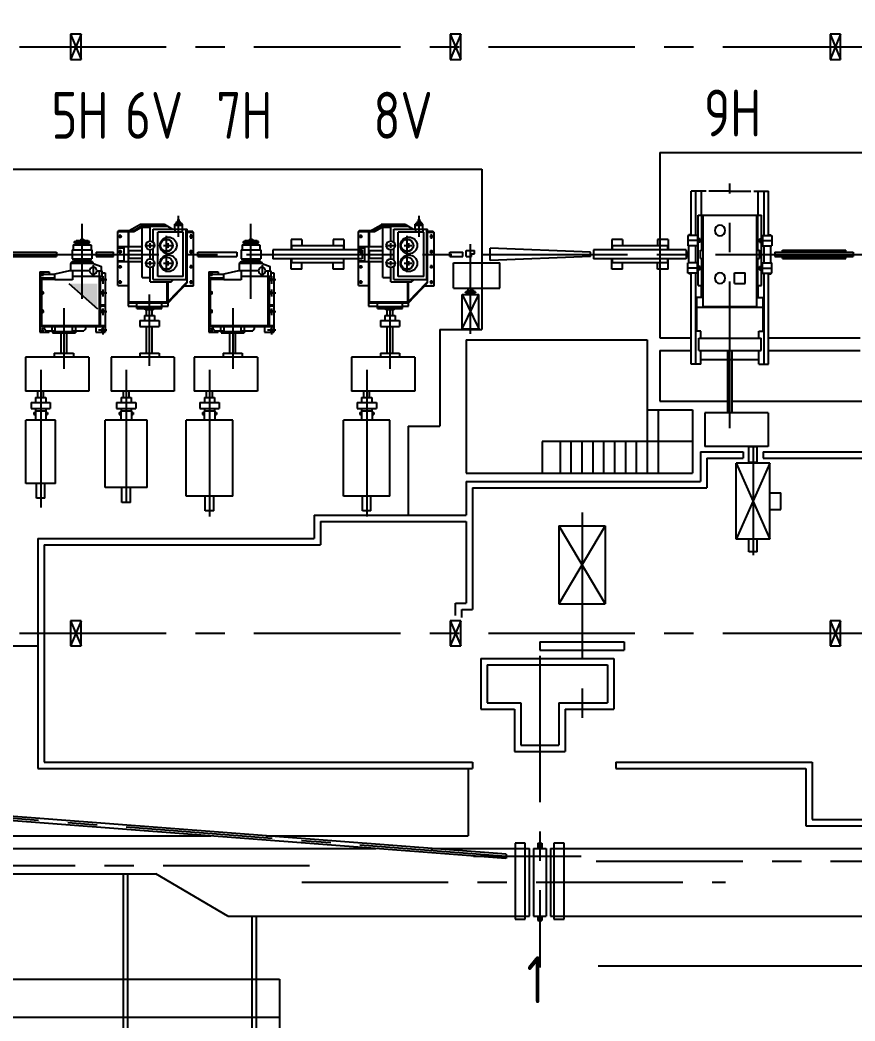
# Model space of a CAD drawing. Extents: x 10 to 414, y 6 to 241.
# Drawn here: x 63.34 to 98.95, y 189.51 to 232.21 of the extents above; entities that cross this region are included whole.
import ezdxf
from ezdxf.enums import TextEntityAlignment as Align

# ---------------------------------------------------------------- set-up
doc = ezdxf.new("R2010")
doc.units = 0
doc.header["$LTSCALE"] = 5
doc.header["$MEASUREMENT"] = 0
doc.header["$PDSIZE"] = -2
doc.linetypes.add('LINEA-LINEETTA', pattern=[2, 1.25, -0.25, 0.25, -0.25])
doc.layers.get('0').update_dxf_attribs({"linetype": 'CONTINUOUS'})
doc.layers.get('DEFPOINTS').update_dxf_attribs({"linetype": 'CONTINUOUS'})
for name, color, linetype in [('1', 7, 'LINEA-LINEETTA'), ('12', 3, 'CONTINUOUS'), ('32', 3, 'CONTINUOUS'), ('ASSI', 2, 'CONTINUOUS'), ('COLONNA', 20, 'CONTINUOUS'), ('ESISTENTE', 7, 'CONTINUOUS'), ('LOOPER', 7, 'CONTINUOUS'), ('MACHINE_NUOVE', 3, 'CONTINUOUS'), ('SCRITTE2', 7, 'CONTINUOUS')]:
    doc.layers.add(name, color=color, linetype=linetype)
doc.styles.add('DIN', font='DIN.shx', dxfattribs={"width": 0.85})

# ---------------------------------------------------------------- blocks, each defined once
blk = doc.blocks.new('COLONN1')
at = {"layer": 'COLONNA'}
for p, q in [((-125, 300), (125, -300)), ((125, 300), (-125, -300)), ((-125, 300), (-125, -300)), ((125, 300), (-125, 300)), ((125, -300), (125, 300)), ((-125, -300), (125, -300))]:
    blk.add_line(p, q, dxfattribs=at)

msp = doc.modelspace()

# ---------------------------------------------------------------- linework, layer by layer
at = {"color": 20}
for p, q in [((90.631, 226.569), (132.571, 226.569)), ((90.631, 226.569), (90.631, 218.649)), ((83.044, 225.849), (83.044, 219.009)), ((82.597, 222.128), (82.597, 222.242)), ((65.421, 220.968), (66.639, 219.889)), ((82.193, 220.505), (82.913, 219.043)), ((82.193, 219.043), (82.913, 220.505)), ((81.244, 219.009), (81.244, 214.883)), ((81.244, 219.009), (83.044, 219.009)), ((90.631, 218.649), (91.972, 218.649)), ((95.266, 218.649), (99.172, 218.649)), ((82.369, 218.573), (82.369, 212.889)), ((82.369, 218.573), (90.091, 218.573)), ((90.091, 218.573), (90.091, 212.889)), ((90.631, 218.109), (91.972, 218.109)), ((90.631, 218.109), (90.631, 215.949)), ((95.266, 218.109), (99.172, 218.109)), ((90.631, 215.949), (93.529, 215.949)), ((93.709, 215.949), (100.729, 215.949)), ((90.091, 215.589), (92.017, 215.589)), ((90.555, 215.589), (90.555, 212.889)), ((92.017, 215.589), (92.017, 212.889)), ((79.894, 214.883), (79.894, 211.089)), ((79.894, 214.883), (81.244, 214.883)), ((92.017, 214.239), (85.618, 214.239)), ((85.618, 214.239), (85.618, 212.889)), ((86.376, 214.239), (86.376, 212.889)), ((86.84, 214.239), (86.84, 212.889)), ((87.305, 214.239), (87.305, 212.889)), ((87.769, 214.239), (87.769, 212.889)), ((88.234, 214.239), (88.234, 212.889)), ((88.698, 214.239), (88.698, 212.889)), ((89.162, 214.239), (89.162, 212.889)), ((89.627, 214.239), (89.627, 212.889)), ((92.369, 213.789), (94.184, 213.789)), ((92.369, 213.789), (92.369, 212.529)), ((92.639, 213.519), (92.639, 212.259)), ((92.639, 213.519), (94.184, 213.519)), ((94.184, 213.789), (94.184, 213.519)), ((95.034, 213.789), (101.426, 213.789)), ((95.034, 213.789), (95.034, 213.519)), ((95.034, 213.519), (101.426, 213.519)), ((93.889, 213.306), (95.329, 210.066)), ((95.329, 213.306), (93.889, 210.066)), ((82.369, 212.889), (92.017, 212.889)), ((82.369, 212.529), (92.369, 212.529)), ((82.369, 212.529), (82.369, 211.089)), ((82.639, 212.259), (92.639, 212.259)), ((82.639, 212.259), (82.639, 207.071)), ((75.889, 211.089), (82.369, 211.089)), ((75.889, 211.089), (75.889, 210.099)), ((76.159, 210.819), (82.369, 210.819)), ((76.159, 210.819), (76.159, 209.829)), ((82.369, 210.819), (82.369, 207.341)), ((64.099, 210.099), (64.099, 200.289)), ((64.099, 210.099), (75.889, 210.099)), ((64.369, 209.829), (64.369, 200.559)), ((64.369, 209.829), (76.159, 209.829)), ((81.919, 207.341), (82.369, 207.341)), ((81.919, 206.814), (81.919, 207.341)), ((82.189, 206.724), (82.189, 207.071)), ((82.189, 207.071), (82.639, 207.071)), ((55.909, 205.509), (64.099, 205.509)), ((64.099, 200.289), (82.639, 200.289)), ((64.369, 200.559), (82.639, 200.559)), ((82.459, 200.289), (82.459, 197.409)), ((82.639, 200.559), (82.639, 200.289)), ((88.759, 200.559), (97.129, 200.559)), ((88.759, 200.559), (88.759, 200.289)), ((88.759, 200.289), (96.859, 200.289)), ((96.859, 200.289), (96.859, 197.841)), ((97.129, 200.559), (97.129, 198.111)), ((96.859, 197.841), (151.219, 197.841)), ((97.129, 198.111), (137.899, 198.111)), ((61.452, 197.409), (71.478, 197.409)), ((73.829, 197.409), (82.459, 197.409)), ((84.459, 197.101), (84.459, 193.859)), ((84.892, 197.101), (84.459, 197.101)), ((84.892, 193.859), (84.892, 197.101)), ((86.11, 197.101), (86.11, 193.859)), ((86.543, 197.101), (86.11, 197.101)), ((86.543, 193.859), (86.543, 197.101)), ((84.459, 193.859), (84.892, 193.859)), ((86.11, 193.859), (86.543, 193.859)), ((107.074, 191.847), (87.994, 191.847)), ((62.704, 191.289), (74.404, 191.289)), ((74.404, 191.289), (74.404, 188.319)), ((53.524, 189.669), (74.404, 189.669))]:
    msp.add_line(p, q, dxfattribs=at)
for points in [[(66.639, 219.889), (66.639, 220.968), (65.421, 220.968), (66.639, 219.889)], [(65.421, 220.968), (66.639, 219.889), (65.421, 220.968), (66.639, 220.968)]]:
    msp.add_solid(points, dxfattribs=at)
at = {"layer": '1', "color": 20}
for p, q in [((33.319, 231.069), (273.295, 231.069)), ((93.619, 214.808), (93.619, 225.237)), ((70.103, 222.966), (70.103, 223.864)), ((80.363, 222.966), (80.363, 223.864)), ((65.989, 220.317), (65.989, 223.526)), ((73.189, 220.317), (73.189, 223.526)), ((69.589, 221.452), (69.589, 223.002)), ((79.849, 221.452), (79.849, 223.002)), ((68.75, 222.6), (69.033, 222.6)), ((68.891, 222.501), (68.891, 222.698)), ((69.46, 222.6), (69.795, 222.6)), ((69.665, 222.498), (69.665, 222.696)), ((79.01, 222.6), (79.293, 222.6)), ((79.151, 222.501), (79.151, 222.698)), ((79.72, 222.6), (80.055, 222.6)), ((79.925, 222.498), (79.925, 222.696)), ((83.392, 221.96), (83.392, 222.477)), ((66.462, 221.755), (66.462, 221.29)), ((68.75, 221.837), (69.033, 221.837)), ((68.891, 221.748), (68.891, 221.931)), ((69.46, 221.837), (69.795, 221.837)), ((69.665, 221.745), (69.665, 221.928)), ((73.662, 221.755), (73.662, 221.29)), ((79.01, 221.837), (79.293, 221.837)), ((79.151, 221.748), (79.151, 221.931)), ((79.72, 221.837), (80.055, 221.837)), ((79.925, 221.745), (79.925, 221.928)), ((74.066, 221.281), (74.066, 220.966)), ((73.89, 221.143), (74.247, 221.143)), ((68.858, 217.465), (68.858, 220.511)), ((73.89, 220.578), (74.247, 220.578)), ((74.066, 220.724), (74.066, 220.419)), ((65.211, 219.92), (65.211, 217.332)), ((72.411, 219.92), (72.411, 217.332)), ((73.89, 219.785), (74.247, 219.785)), ((74.066, 219.902), (74.066, 219.618)), ((79.118, 219.92), (79.118, 217.332)), ((74.066, 219.184), (74.066, 218.796)), ((73.89, 218.991), (74.247, 218.991)), ((64.221, 217.288), (64.221, 211.422)), ((67.868, 217.288), (67.868, 211.602)), ((71.421, 217.288), (71.421, 210.963)), ((78.128, 217.288), (78.128, 210.981)), ((94.609, 214.023), (94.609, 209.381)), ((87.312, 211.197), (87.312, 201.962)), ((33.319, 206.049), (357.182, 206.049)), ((85.512, 205.096), (85.512, 191.788)), ((84.072, 196.532), (48.131, 199.291)), ((82.689, 196.536), (87.277, 196.536)), ((39.44, 196.149), (75.829, 196.149)), ((87.917, 196.329), (140.091, 196.329)), ((75.356, 195.429), (93.427, 195.429))]:
    msp.add_line(p, q, dxfattribs=at)
at = {"layer": '1', "color": 20, "linetype": 'Continuous'}
for p, q in [((84.065, 196.442), (61.805, 198.151)), ((84.079, 196.622), (61.815, 198.331))]:
    msp.add_line(p, q, dxfattribs=at)
at = {"layer": '12', "color": 20, "linetype": 'Continuous'}
for p, q in [((67.998, 223.241), (68.485, 223.509)), ((68.183, 223.241), (68.508, 223.42)), ((68.196, 223.192), (68.52, 223.371)), ((68.485, 223.509), (69.492, 223.509)), ((68.508, 223.42), (69.637, 223.42)), ((68.52, 223.371), (68.891, 223.371)), ((68.55, 221.228), (68.55, 223.371)), ((68.891, 222.786), (68.891, 223.42)), ((69.492, 223.509), (69.849, 223.29)), ((70.03, 223.586), (69.941, 223.501)), ((69.941, 223.468), (69.941, 223.501)), ((69.941, 223.501), (70.265, 223.501)), ((69.941, 223.443), (69.968, 223.468)), ((69.941, 223.468), (70.265, 223.468)), ((69.941, 223.29), (69.941, 223.443)), ((70.03, 223.55), (70.03, 223.623)), ((70.03, 223.623), (70.176, 223.623)), ((70.03, 223.55), (70.176, 223.55)), ((70.079, 223.623), (70.079, 223.704)), ((70.127, 223.704), (70.079, 223.704)), ((70.127, 223.623), (70.127, 223.704)), ((70.176, 223.55), (70.176, 223.623)), ((70.265, 223.501), (70.176, 223.586)), ((70.238, 223.468), (70.265, 223.443)), ((70.265, 223.468), (70.265, 223.501)), ((70.265, 223.29), (70.265, 223.443)), ((78.258, 223.209), (78.745, 223.477)), ((78.443, 223.241), (78.768, 223.42)), ((78.456, 223.192), (78.78, 223.371)), ((78.745, 223.509), (79.752, 223.509)), ((78.768, 223.42), (79.897, 223.42)), ((78.78, 223.371), (79.151, 223.371)), ((78.81, 221.228), (78.81, 223.371)), ((79.151, 222.786), (79.151, 223.42)), ((79.752, 223.509), (80.109, 223.29)), ((80.29, 223.586), (80.201, 223.501)), ((80.201, 223.501), (80.525, 223.501)), ((80.201, 223.468), (80.201, 223.501)), ((80.201, 223.468), (80.525, 223.468)), ((80.201, 223.443), (80.228, 223.468)), ((80.201, 223.29), (80.201, 223.443)), ((80.29, 223.623), (80.436, 223.623)), ((80.29, 223.55), (80.29, 223.623)), ((80.29, 223.55), (80.436, 223.55)), ((80.387, 223.704), (80.339, 223.704)), ((80.339, 223.623), (80.339, 223.704)), ((80.387, 223.623), (80.387, 223.704)), ((80.436, 223.55), (80.436, 223.623)), ((80.525, 223.501), (80.436, 223.586)), ((80.498, 223.468), (80.525, 223.443)), ((80.525, 223.468), (80.525, 223.501)), ((80.525, 223.29), (80.525, 223.443)), ((67.511, 223.192), (68.196, 223.192)), ((67.511, 220.887), (67.511, 223.192)), ((67.543, 223.192), (67.543, 223.241)), ((67.543, 223.241), (68.183, 223.241)), ((67.561, 222.981), (67.679, 222.981)), ((67.616, 222.904), (67.616, 223.058)), ((67.949, 223.192), (67.949, 220.156)), ((67.982, 222.543), (67.982, 223.192)), ((69.021, 223.29), (70.466, 223.29)), ((69.021, 222.734), (69.021, 223.29)), ((70.303, 223.16), (69.216, 223.16)), ((69.216, 221.276), (69.216, 223.16)), ((69.949, 223.29), (69.949, 223.16)), ((70.257, 223.29), (70.257, 223.16)), ((70.303, 221.276), (70.303, 223.16)), ((70.433, 221.147), (70.433, 223.29)), ((70.466, 221), (70.466, 223.29)), ((70.466, 223.209), (70.709, 223.209)), ((70.466, 223.168), (70.742, 223.168)), ((70.577, 222.981), (70.69, 222.981)), ((70.636, 222.886), (70.636, 223.073)), ((70.709, 223.168), (70.709, 223.209)), ((70.742, 220.871), (70.742, 223.168)), ((77.771, 223.192), (78.456, 223.192)), ((77.771, 220.887), (77.771, 223.192)), ((77.803, 223.192), (77.803, 223.241)), ((77.803, 223.241), (78.443, 223.241)), ((77.821, 222.981), (77.939, 222.981)), ((77.876, 222.904), (77.876, 223.058)), ((78.209, 223.192), (78.209, 220.156)), ((78.242, 222.543), (78.242, 223.192)), ((79.281, 223.29), (80.726, 223.29)), ((79.281, 222.734), (79.281, 223.29)), ((80.563, 223.16), (79.476, 223.16)), ((79.476, 221.276), (79.476, 223.16)), ((80.209, 223.29), (80.209, 223.16)), ((80.517, 223.29), (80.517, 223.16)), ((80.563, 221.276), (80.563, 223.16)), ((80.693, 221.147), (80.693, 223.29)), ((80.726, 221), (80.726, 223.29)), ((80.726, 223.209), (80.969, 223.209)), ((80.726, 223.168), (81.002, 223.168)), ((80.837, 222.981), (80.95, 222.981)), ((80.896, 222.886), (80.896, 223.073)), ((80.969, 223.168), (80.969, 223.209)), ((81.002, 220.871), (81.002, 223.168)), ((65.73, 222.661), (65.608, 222.607)), ((65.608, 222.607), (65.608, 222.416)), ((66.37, 222.607), (65.608, 222.607)), ((65.669, 222.76), (65.73, 222.783)), ((65.669, 222.714), (65.669, 222.76)), ((65.669, 222.714), (65.73, 222.691)), ((65.73, 222.813), (66.248, 222.813)), ((65.73, 222.813), (65.73, 222.783)), ((65.73, 222.783), (66.248, 222.783)), ((65.73, 222.691), (66.248, 222.691)), ((65.73, 222.691), (65.73, 222.661)), ((65.73, 222.661), (66.248, 222.661)), ((65.928, 222.859), (66.05, 222.859)), ((65.928, 222.859), (65.928, 222.813)), ((66.05, 222.859), (66.05, 222.813)), ((66.248, 222.813), (66.248, 222.783)), ((66.309, 222.76), (66.248, 222.783)), ((66.248, 222.691), (66.309, 222.714)), ((66.248, 222.691), (66.248, 222.661)), ((66.248, 222.661), (66.37, 222.607)), ((66.309, 222.714), (66.309, 222.76)), ((66.37, 222.607), (66.37, 222.416)), ((68.55, 222.543), (67.543, 222.543)), ((67.543, 222.494), (67.543, 222.543)), ((67.543, 222.494), (67.787, 222.494)), ((67.787, 221.893), (67.787, 222.543)), ((72.93, 222.661), (72.808, 222.607)), ((72.808, 222.607), (72.808, 222.416)), ((73.57, 222.607), (72.808, 222.607)), ((72.869, 222.76), (72.93, 222.783)), ((72.869, 222.714), (72.869, 222.76)), ((72.869, 222.714), (72.93, 222.691)), ((72.93, 222.813), (73.448, 222.813)), ((72.93, 222.813), (72.93, 222.783)), ((72.93, 222.783), (73.448, 222.783)), ((72.93, 222.691), (73.448, 222.691)), ((72.93, 222.691), (72.93, 222.661)), ((72.93, 222.661), (73.448, 222.661)), ((73.128, 222.859), (73.25, 222.859)), ((73.128, 222.859), (73.128, 222.813)), ((73.25, 222.859), (73.25, 222.813)), ((73.448, 222.813), (73.448, 222.783)), ((73.509, 222.76), (73.448, 222.783)), ((73.448, 222.691), (73.509, 222.714)), ((73.448, 222.691), (73.448, 222.661)), ((73.448, 222.661), (73.57, 222.607)), ((73.509, 222.714), (73.509, 222.76)), ((73.57, 222.607), (73.57, 222.416)), ((78.81, 222.543), (77.803, 222.543)), ((77.803, 222.494), (77.803, 222.543)), ((77.803, 222.494), (78.047, 222.494)), ((78.047, 221.893), (78.047, 222.543)), ((64.895, 222.308), (64.895, 222.128)), ((65.57, 222.416), (66.409, 222.416)), ((65.57, 222.416), (65.57, 222.02)), ((66.409, 222.416), (66.409, 222.02)), ((66.589, 222.308), (66.589, 222.128)), ((67.331, 222.128), (67.331, 222.308)), ((67.561, 222.332), (67.679, 222.332)), ((67.616, 222.251), (67.616, 222.409)), ((67.949, 222.381), (68.55, 222.381)), ((67.982, 222.056), (67.982, 222.381)), ((68.891, 222.023), (68.891, 222.413)), ((69.021, 221.971), (69.021, 222.466)), ((70.577, 222.332), (70.69, 222.332)), ((70.636, 222.254), (70.636, 222.409)), ((70.922, 222.128), (70.922, 222.308)), ((72.59, 222.308), (72.59, 222.128)), ((72.77, 222.416), (73.609, 222.416)), ((72.77, 222.416), (72.77, 222.02)), ((73.609, 222.416), (73.609, 222.02)), ((77.821, 222.332), (77.939, 222.332)), ((77.876, 222.251), (77.876, 222.409)), ((78.209, 222.381), (78.81, 222.381)), ((78.242, 222.056), (78.242, 222.381)), ((79.151, 222.023), (79.151, 222.413)), ((79.281, 221.971), (79.281, 222.466)), ((80.837, 222.332), (80.95, 222.332)), ((80.896, 222.254), (80.896, 222.409)), ((66.462, 221.829), (65.486, 221.829)), ((65.486, 221.829), (65.486, 221.516)), ((65.516, 221.875), (65.577, 221.898)), ((65.516, 221.829), (65.516, 221.875)), ((65.57, 222.02), (66.409, 222.02)), ((65.577, 221.928), (65.653, 221.944)), ((65.577, 221.898), (65.577, 221.928)), ((66.401, 221.898), (65.577, 221.898)), ((65.653, 221.966), (65.653, 221.944)), ((65.653, 221.966), (66.325, 221.966)), ((65.653, 221.944), (66.325, 221.944)), ((65.661, 222.02), (65.661, 221.966)), ((66.317, 222.02), (66.317, 221.966)), ((66.325, 221.966), (66.325, 221.944)), ((66.325, 221.944), (66.401, 221.928)), ((66.401, 221.898), (66.401, 221.928)), ((66.401, 221.898), (66.462, 221.875)), ((66.462, 221.829), (66.462, 221.875)), ((66.462, 221.829), (66.813, 221.699)), ((66.813, 221.516), (66.813, 221.699)), ((67.543, 221.893), (67.543, 221.942)), ((67.543, 221.942), (67.787, 221.942)), ((68.55, 221.893), (67.543, 221.893)), ((67.561, 221.682), (67.679, 221.682)), ((67.616, 221.616), (67.616, 221.752)), ((67.949, 222.056), (68.55, 222.056)), ((67.982, 220.189), (67.982, 221.893)), ((68.891, 221.041), (68.891, 221.65)), ((69.021, 221.147), (69.021, 221.702)), ((70.577, 221.682), (70.69, 221.682)), ((70.636, 221.612), (70.636, 221.763)), ((73.662, 221.829), (72.686, 221.829)), ((72.686, 221.829), (72.686, 221.516)), ((72.716, 221.875), (72.777, 221.898)), ((72.716, 221.829), (72.716, 221.875)), ((72.77, 222.02), (73.609, 222.02)), ((72.777, 221.928), (72.853, 221.944)), ((72.777, 221.898), (72.777, 221.928)), ((73.601, 221.898), (72.777, 221.898)), ((72.853, 221.966), (72.853, 221.944)), ((72.853, 221.966), (73.525, 221.966)), ((72.853, 221.944), (73.525, 221.944)), ((72.861, 222.02), (72.861, 221.966)), ((73.517, 222.02), (73.517, 221.966)), ((73.525, 221.966), (73.525, 221.944)), ((73.525, 221.944), (73.601, 221.928)), ((73.601, 221.898), (73.601, 221.928)), ((73.601, 221.898), (73.662, 221.875)), ((73.662, 221.829), (73.662, 221.875)), ((73.662, 221.829), (74.013, 221.699)), ((74.013, 221.516), (74.013, 221.699)), ((77.803, 221.893), (77.803, 221.942)), ((77.803, 221.942), (78.047, 221.942)), ((78.81, 221.893), (77.803, 221.893)), ((77.821, 221.682), (77.939, 221.682)), ((77.876, 221.616), (77.876, 221.752)), ((78.209, 222.056), (78.81, 222.056)), ((78.242, 220.189), (78.242, 221.893)), ((79.151, 221.041), (79.151, 221.65)), ((79.281, 221.147), (79.281, 221.702)), ((80.837, 221.682), (80.95, 221.682)), ((80.896, 221.612), (80.896, 221.763)), ((64.189, 221.471), (64.586, 221.471)), ((64.189, 221.471), (64.189, 218.892)), ((64.189, 221.211), (64.83, 221.211)), ((64.215, 221.371), (64.37, 221.371)), ((64.219, 221.288), (64.296, 221.364)), ((64.219, 221.211), (64.219, 221.288)), ((64.296, 221.453), (64.296, 221.288)), ((64.83, 221.364), (64.296, 221.364)), ((64.586, 221.471), (64.586, 221.364)), ((65.455, 221.516), (64.83, 221.379)), ((64.83, 221.135), (64.83, 221.379)), ((66.309, 221.516), (65.455, 221.516)), ((65.577, 221.516), (65.577, 221.135)), ((65.577, 221.288), (66.836, 221.288)), ((66.615, 221.516), (66.836, 221.516)), ((66.714, 221.516), (66.714, 219.182)), ((66.76, 221.288), (66.76, 219.182)), ((66.836, 221.516), (66.836, 221.288)), ((66.836, 221.425), (66.965, 221.425)), ((66.866, 221.281), (66.866, 220.966)), ((66.965, 221.425), (66.965, 218.892)), ((68.55, 221.228), (68.891, 221.228)), ((70.303, 221.276), (69.216, 221.276)), ((71.389, 221.471), (71.786, 221.471)), ((71.389, 221.471), (71.389, 218.892)), ((71.389, 221.211), (72.03, 221.211)), ((71.415, 221.371), (71.57, 221.371)), ((71.419, 221.288), (71.496, 221.364)), ((71.419, 221.211), (71.419, 221.288)), ((71.496, 221.453), (71.496, 221.288)), ((72.03, 221.364), (71.496, 221.364)), ((71.786, 221.471), (71.786, 221.364)), ((72.655, 221.516), (72.03, 221.379)), ((72.03, 221.135), (72.03, 221.379)), ((73.509, 221.516), (72.655, 221.516)), ((72.777, 221.516), (72.777, 221.135)), ((72.777, 221.288), (74.036, 221.288)), ((73.815, 221.516), (74.036, 221.516)), ((73.914, 221.516), (73.914, 219.182)), ((73.96, 221.288), (73.96, 219.182)), ((74.036, 221.516), (74.036, 221.288)), ((74.036, 221.425), (74.165, 221.425)), ((74.165, 221.425), (74.165, 218.892)), ((78.81, 221.228), (79.151, 221.228)), ((80.563, 221.276), (79.476, 221.276)), ((64.189, 221.165), (64.83, 221.165)), ((64.204, 219.136), (64.204, 221.165)), ((64.25, 221.165), (64.25, 219.182)), ((65.577, 221.135), (64.83, 221.135)), ((66.69, 221.143), (67.047, 221.143)), ((67.511, 220.887), (67.949, 220.887)), ((67.561, 221.033), (67.679, 221.033)), ((67.616, 220.959), (67.616, 221.113)), ((68.891, 221.041), (69.784, 221.041)), ((69.021, 221.147), (70.466, 221.147)), ((69.622, 220.189), (69.622, 221.041)), ((70.421, 221), (69.64, 220.189)), ((69.654, 220.203), (69.654, 221.041)), ((69.654, 220.156), (70.466, 221)), ((69.784, 221.041), (69.889, 221.147)), ((70.341, 220.871), (70.742, 220.871)), ((70.421, 221), (70.466, 221)), ((70.577, 221.033), (70.69, 221.033)), ((70.636, 220.948), (70.636, 221.117)), ((71.389, 221.165), (72.03, 221.165)), ((71.404, 219.136), (71.404, 221.165)), ((71.45, 221.165), (71.45, 219.182)), ((72.777, 221.135), (72.03, 221.135)), ((77.771, 220.887), (78.209, 220.887)), ((77.821, 221.033), (77.939, 221.033)), ((77.876, 220.959), (77.876, 221.113)), ((79.151, 221.041), (80.044, 221.041)), ((79.281, 221.147), (80.726, 221.147)), ((79.882, 220.189), (79.882, 221.041)), ((80.681, 221), (79.9, 220.189)), ((79.914, 220.203), (79.914, 221.041)), ((79.914, 220.156), (80.726, 221)), ((80.044, 221.041), (80.149, 221.147)), ((80.601, 220.871), (81.002, 220.871)), ((80.681, 221), (80.726, 221)), ((80.837, 221.033), (80.95, 221.033)), ((80.896, 220.948), (80.896, 221.117)), ((64.23, 220.578), (64.363, 220.578)), ((64.296, 220.648), (64.296, 220.506)), ((66.69, 220.578), (67.047, 220.578)), ((66.866, 220.724), (66.866, 220.419)), ((71.43, 220.578), (71.563, 220.578)), ((71.496, 220.648), (71.496, 220.506)), ((82.193, 220.505), (82.913, 220.505)), ((82.193, 219.043), (82.193, 220.505)), ((82.913, 219.043), (82.913, 220.505)), ((66.76, 220.067), (66.965, 220.067)), ((66.76, 220.021), (66.965, 220.021)), ((67.949, 220.189), (69.64, 220.189)), ((67.949, 220.156), (69.654, 220.156)), ((67.949, 220.156), (67.949, 220.01)), ((67.949, 220.01), (68.323, 220.01)), ((68.323, 219.905), (68.323, 220.156)), ((68.323, 219.986), (69.394, 219.986)), ((69.394, 219.905), (69.394, 220.156)), ((69.394, 220.01), (69.654, 220.01)), ((69.654, 220.01), (69.654, 220.156)), ((73.96, 220.067), (74.165, 220.067)), ((73.96, 220.021), (74.165, 220.021)), ((78.209, 220.189), (79.9, 220.189)), ((78.209, 220.156), (79.914, 220.156)), ((78.209, 220.156), (78.209, 220.01)), ((78.209, 220.01), (78.583, 220.01)), ((78.583, 219.905), (78.583, 220.156)), ((78.583, 219.986), (79.654, 219.986)), ((79.654, 219.905), (79.654, 220.156)), ((79.654, 220.01), (79.914, 220.01)), ((79.914, 220.01), (79.914, 220.156)), ((64.23, 219.785), (64.363, 219.785)), ((64.296, 219.86), (64.296, 219.711)), ((66.69, 219.785), (67.047, 219.785)), ((66.866, 219.902), (66.866, 219.618)), ((68.323, 219.905), (69.394, 219.905)), ((68.642, 219.612), (68.642, 219.396)), ((68.642, 219.612), (69.074, 219.612)), ((68.68, 219.856), (68.68, 219.905)), ((69.037, 219.856), (68.68, 219.856)), ((68.737, 219.612), (68.737, 219.856)), ((68.737, 219.612), (68.98, 219.612)), ((68.98, 219.612), (68.98, 219.856)), ((69.037, 219.856), (69.037, 219.905)), ((69.074, 219.612), (69.074, 219.396)), ((71.43, 219.785), (71.563, 219.785)), ((71.496, 219.86), (71.496, 219.711)), ((78.583, 219.905), (79.654, 219.905)), ((78.902, 219.612), (79.334, 219.612)), ((78.902, 219.612), (78.902, 219.396)), ((78.94, 219.856), (78.94, 219.905)), ((79.297, 219.856), (78.94, 219.856)), ((78.997, 219.612), (78.997, 219.856)), ((78.997, 219.612), (79.24, 219.612)), ((79.24, 219.612), (79.24, 219.856)), ((79.297, 219.856), (79.297, 219.905)), ((79.334, 219.612), (79.334, 219.396)), ((64.189, 219.182), (66.965, 219.182)), ((64.189, 219.136), (66.965, 219.136)), ((64.38, 219.037), (64.38, 219.136)), ((64.708, 218.961), (64.708, 219.136)), ((64.845, 218.93), (64.845, 219.136)), ((65.577, 218.93), (65.577, 219.136)), ((65.714, 218.961), (65.714, 219.136)), ((66.142, 219.037), (66.142, 219.136)), ((66.569, 219.136), (66.569, 218.892)), ((66.866, 219.184), (66.866, 218.796)), ((68.449, 219.396), (68.449, 219.141)), ((68.449, 219.396), (69.268, 219.396)), ((68.449, 219.141), (69.268, 219.141)), ((68.736, 218.002), (68.736, 219.141)), ((68.98, 218.002), (68.98, 219.141)), ((69.268, 219.396), (69.268, 219.141)), ((71.389, 219.182), (74.165, 219.182)), ((71.389, 219.136), (74.165, 219.136)), ((71.58, 219.037), (71.58, 219.136)), ((71.908, 218.961), (71.908, 219.136)), ((72.045, 218.93), (72.045, 219.136)), ((72.777, 218.93), (72.777, 219.136)), ((72.914, 218.961), (72.914, 219.136)), ((73.342, 219.037), (73.342, 219.136)), ((73.769, 219.136), (73.769, 218.892)), ((78.709, 219.396), (79.528, 219.396)), ((78.709, 219.396), (78.709, 219.141)), ((78.709, 219.141), (79.528, 219.141)), ((78.996, 218.002), (78.996, 219.141)), ((79.24, 218.002), (79.24, 219.141)), ((79.528, 219.396), (79.528, 219.141)), ((64.189, 218.892), (64.586, 218.892)), ((64.38, 219.037), (64.456, 218.961)), ((64.456, 218.961), (64.845, 218.961)), ((64.586, 218.961), (64.586, 218.892)), ((64.708, 218.961), (64.708, 218.93)), ((64.708, 218.93), (65.714, 218.93)), ((64.723, 218.93), (64.723, 218.862)), ((64.723, 218.862), (65.699, 218.862)), ((64.86, 218.93), (64.86, 218.885)), ((64.86, 218.885), (65.562, 218.885)), ((65.089, 218.002), (65.089, 218.862)), ((65.333, 218.002), (65.333, 218.862)), ((65.562, 218.93), (65.562, 218.885)), ((65.577, 218.961), (66.065, 218.961)), ((65.699, 218.93), (65.699, 218.862)), ((65.714, 218.961), (65.714, 218.93)), ((66.142, 219.037), (66.065, 218.961)), ((66.569, 218.892), (66.965, 218.892)), ((66.69, 218.991), (67.047, 218.991)), ((71.389, 218.892), (71.786, 218.892)), ((71.58, 219.037), (71.656, 218.961)), ((71.656, 218.961), (72.045, 218.961)), ((71.786, 218.961), (71.786, 218.892)), ((71.908, 218.961), (71.908, 218.93)), ((71.908, 218.93), (72.914, 218.93)), ((71.923, 218.93), (71.923, 218.862)), ((71.923, 218.862), (72.899, 218.862)), ((72.06, 218.93), (72.06, 218.885)), ((72.06, 218.885), (72.762, 218.885)), ((72.289, 218.002), (72.289, 218.862)), ((72.533, 218.002), (72.533, 218.862)), ((72.762, 218.93), (72.762, 218.885)), ((72.777, 218.961), (73.265, 218.961)), ((72.899, 218.93), (72.899, 218.862)), ((72.914, 218.961), (72.914, 218.93)), ((73.342, 219.037), (73.265, 218.961)), ((73.769, 218.892), (74.165, 218.892)), ((82.193, 219.043), (82.913, 219.043)), ((64.802, 218.002), (65.621, 218.002)), ((64.802, 218.002), (64.802, 217.826)), ((65.621, 218.002), (65.621, 217.826)), ((68.449, 218.002), (69.268, 218.002)), ((68.449, 218.002), (68.449, 217.826)), ((69.268, 218.002), (69.268, 217.826)), ((72.002, 218.002), (72.002, 217.826)), ((72.002, 218.002), (72.821, 218.002)), ((72.821, 218.002), (72.821, 217.826)), ((78.709, 218.002), (79.528, 218.002)), ((78.709, 218.002), (78.709, 217.826)), ((79.528, 218.002), (79.528, 217.826)), ((64.005, 216.111), (64.005, 215.895)), ((64.005, 216.111), (64.437, 216.111)), ((64.099, 216.111), (64.099, 216.386)), ((64.099, 216.111), (64.343, 216.111)), ((64.343, 216.111), (64.343, 216.386)), ((64.437, 216.111), (64.437, 215.895)), ((67.652, 216.111), (67.652, 215.895)), ((67.652, 216.111), (68.084, 216.111)), ((67.746, 216.111), (67.746, 216.386)), ((67.746, 216.111), (67.99, 216.111)), ((67.99, 216.111), (67.99, 216.386)), ((68.084, 216.111), (68.084, 215.895)), ((71.205, 216.111), (71.637, 216.111)), ((71.205, 216.111), (71.205, 215.895)), ((71.299, 216.111), (71.299, 216.386)), ((71.299, 216.111), (71.543, 216.111)), ((71.543, 216.111), (71.543, 216.386)), ((71.637, 216.111), (71.637, 215.895)), ((77.912, 216.111), (77.912, 215.895)), ((77.912, 216.111), (78.344, 216.111)), ((78.006, 216.111), (78.006, 216.386)), ((78.006, 216.111), (78.25, 216.111)), ((78.25, 216.111), (78.25, 216.386)), ((78.344, 216.111), (78.344, 215.895)), ((63.811, 215.895), (64.63, 215.895)), ((63.811, 215.895), (63.811, 215.64)), ((64.63, 215.895), (64.63, 215.64)), ((67.459, 215.895), (68.278, 215.895)), ((67.459, 215.895), (67.459, 215.64)), ((68.278, 215.895), (68.278, 215.64)), ((71.011, 215.895), (71.011, 215.64)), ((71.011, 215.895), (71.83, 215.895)), ((71.83, 215.895), (71.83, 215.64)), ((77.719, 215.895), (78.538, 215.895)), ((77.719, 215.895), (77.719, 215.64)), ((78.538, 215.895), (78.538, 215.64)), ((63.811, 215.64), (64.63, 215.64)), ((63.924, 215.468), (63.924, 215.378)), ((63.924, 215.468), (63.996, 215.468)), ((63.924, 215.378), (63.996, 215.378)), ((63.996, 215.522), (63.996, 215.144)), ((64.446, 215.522), (63.996, 215.522)), ((64.005, 215.64), (64.005, 215.522)), ((64.437, 215.64), (64.437, 215.522)), ((64.446, 215.522), (64.446, 215.144)), ((64.446, 215.468), (64.518, 215.468)), ((64.446, 215.378), (64.518, 215.378)), ((64.518, 215.468), (64.518, 215.378)), ((67.459, 215.64), (68.278, 215.64)), ((67.571, 215.468), (67.643, 215.468)), ((67.571, 215.468), (67.571, 215.378)), ((67.571, 215.378), (67.643, 215.378)), ((68.093, 215.522), (67.643, 215.522)), ((67.643, 215.522), (67.643, 215.144)), ((67.652, 215.64), (67.652, 215.522)), ((68.084, 215.64), (68.084, 215.522)), ((68.093, 215.522), (68.093, 215.144)), ((68.093, 215.468), (68.165, 215.468)), ((68.093, 215.378), (68.165, 215.378)), ((68.165, 215.468), (68.165, 215.378)), ((71.011, 215.64), (71.83, 215.64)), ((71.124, 215.468), (71.124, 215.378)), ((71.124, 215.468), (71.196, 215.468)), ((71.124, 215.378), (71.196, 215.378)), ((71.196, 215.522), (71.196, 215.144)), ((71.646, 215.522), (71.196, 215.522)), ((71.205, 215.64), (71.205, 215.522)), ((71.637, 215.64), (71.637, 215.522)), ((71.646, 215.522), (71.646, 215.144)), ((71.646, 215.468), (71.718, 215.468)), ((71.646, 215.378), (71.718, 215.378)), ((71.718, 215.468), (71.718, 215.378)), ((77.719, 215.64), (78.538, 215.64)), ((77.831, 215.468), (77.831, 215.378)), ((77.831, 215.468), (77.903, 215.468)), ((77.831, 215.378), (77.903, 215.378)), ((77.903, 215.522), (77.903, 215.144)), ((78.353, 215.522), (77.903, 215.522)), ((77.912, 215.64), (77.912, 215.522)), ((78.344, 215.64), (78.344, 215.522)), ((78.353, 215.522), (78.353, 215.144)), ((78.353, 215.468), (78.425, 215.468)), ((78.353, 215.378), (78.425, 215.378)), ((78.425, 215.468), (78.425, 215.378)), ((64.851, 215.144), (63.591, 215.144)), ((63.591, 212.444), (63.591, 215.144)), ((64.851, 212.444), (64.851, 215.144)), ((66.968, 212.264), (66.968, 215.144)), ((68.768, 215.144), (66.968, 215.144)), ((68.768, 212.264), (68.768, 215.144)), ((72.411, 215.144), (70.431, 215.144)), ((70.431, 211.904), (70.431, 215.144)), ((72.411, 211.904), (72.411, 215.144)), ((79.118, 215.144), (77.138, 215.144)), ((77.138, 211.904), (77.138, 215.144)), ((79.118, 211.904), (79.118, 215.144)), ((64.851, 212.444), (63.591, 212.444)), ((64.041, 211.814), (64.041, 212.444)), ((64.401, 211.814), (64.401, 212.444)), ((68.768, 212.264), (66.968, 212.264)), ((67.688, 211.634), (67.688, 212.264)), ((68.048, 211.634), (68.048, 212.264)), ((64.401, 211.814), (64.041, 211.814)), ((72.411, 211.904), (70.431, 211.904)), ((71.241, 211.274), (71.241, 211.904)), ((71.601, 211.274), (71.601, 211.904)), ((79.118, 211.904), (77.138, 211.904)), ((77.948, 211.274), (77.948, 211.904)), ((78.308, 211.274), (78.308, 211.904)), ((68.048, 211.634), (67.688, 211.634)), ((71.601, 211.274), (71.241, 211.274)), ((78.308, 211.274), (77.948, 211.274))]:
    msp.add_line(p, q, dxfattribs=at)
at = {"layer": '12', "color": 20, "linetype": 'LINEA-LINEETTA'}
msp.add_line((82.554, 218.825), (82.548, 222.658), dxfattribs=at)
at = {"layer": '12', "color": 20}
for p, q in [((62.622, 222.308), (64.895, 222.308)), ((62.622, 222.128), (64.895, 222.128)), ((66.589, 222.308), (67.331, 222.308)), ((66.589, 222.128), (67.331, 222.128)), ((70.922, 222.308), (72.59, 222.308)), ((70.922, 222.128), (72.59, 222.128)), ((81.677, 222.128), (81.677, 222.308)), ((81.677, 222.308), (82.221, 222.308)), ((81.677, 222.128), (82.221, 222.128)), ((82.221, 222.128), (82.221, 222.308)), ((82.369, 222.38), (82.729, 222.38)), ((82.37, 222.128), (82.369, 222.38)), ((82.37, 222.128), (82.597, 222.128)), ((82.597, 222.242), (82.73, 222.242)), ((82.73, 222.242), (82.729, 222.38)), ((87.67, 222.314), (83.392, 222.477)), ((87.67, 222.122), (83.392, 221.96)), ((87.67, 222.122), (87.67, 222.314)), ((91.776, 222.308), (91.84, 222.308)), ((91.776, 222.128), (91.84, 222.128)), ((95.541, 222.308), (95.541, 222.128)), ((95.541, 222.308), (98.881, 222.308)), ((95.541, 222.128), (98.881, 222.128)), ((98.881, 222.308), (98.881, 222.128)), ((81.828, 221.858), (83.808, 221.858)), ((81.828, 220.778), (81.828, 221.858)), ((83.808, 220.778), (83.808, 221.858)), ((81.828, 220.778), (83.808, 220.778)), ((82.46, 220.666), (82.458, 220.778)), ((82.64, 220.669), (82.638, 220.78)), ((82.342, 220.624), (82.342, 220.587)), ((82.342, 220.624), (82.553, 220.624)), ((82.342, 220.574), (82.342, 220.587)), ((82.342, 220.574), (82.553, 220.574)), ((82.397, 220.624), (82.395, 220.666)), ((82.395, 220.666), (82.553, 220.666)), ((82.397, 220.574), (82.395, 220.525)), ((82.395, 220.525), (82.553, 220.525)), ((82.71, 220.666), (82.552, 220.666)), ((82.763, 220.624), (82.552, 220.624)), ((82.763, 220.574), (82.552, 220.574)), ((82.71, 220.525), (82.552, 220.525)), ((82.708, 220.624), (82.71, 220.666)), ((82.708, 220.574), (82.71, 220.525)), ((82.763, 220.587), (82.763, 220.624)), ((82.763, 220.587), (82.763, 220.574)), ((93.529, 215.463), (93.529, 218.121)), ((93.709, 215.463), (93.709, 218.121)), ((86.322, 210.639), (88.302, 210.639)), ((86.322, 210.639), (88.302, 207.309)), ((88.302, 210.639), (86.322, 207.309)), ((86.322, 210.639), (86.322, 207.309)), ((88.302, 210.639), (88.302, 207.309)), ((86.322, 207.309), (88.302, 207.309)), ((85.512, 205.689), (89.112, 205.689)), ((85.512, 205.689), (85.512, 205.329)), ((89.112, 205.689), (89.112, 205.329)), ((85.512, 205.329), (89.112, 205.329)), ((82.992, 204.969), (88.662, 204.969)), ((82.992, 204.969), (82.992, 202.809)), ((83.262, 204.699), (88.392, 204.699)), ((83.262, 204.699), (83.262, 203.079)), ((88.392, 204.699), (88.392, 203.079)), ((88.662, 204.969), (88.662, 202.809)), ((83.262, 203.079), (84.702, 203.079)), ((84.702, 203.079), (84.702, 201.279)), ((86.322, 203.079), (88.392, 203.079)), ((86.322, 203.079), (86.322, 201.279)), ((82.992, 202.809), (84.432, 202.809)), ((84.432, 202.809), (84.432, 201.009)), ((86.592, 202.809), (88.662, 202.809)), ((86.592, 202.809), (86.592, 201.009)), ((84.702, 201.279), (86.322, 201.279)), ((84.432, 201.009), (86.592, 201.009)), ((46.324, 196.869), (78.511, 196.869)), ((80.863, 196.869), (85.069, 196.869)), ((85.062, 196.869), (85.062, 193.989)), ((85.242, 196.869), (85.242, 193.989)), ((85.242, 196.869), (85.782, 196.869)), ((85.422, 197.093), (85.602, 197.093)), ((85.422, 197.093), (85.422, 196.869)), ((85.602, 197.093), (85.602, 196.869)), ((85.782, 196.869), (85.782, 193.989)), ((85.962, 196.869), (85.962, 193.989)), ((85.969, 196.869), (133.219, 196.869)), ((46.324, 195.789), (69.13, 195.789)), ((67.744, 195.789), (67.744, 180.781)), ((67.924, 195.789), (67.924, 180.781)), ((72.199, 193.989), (69.13, 195.789)), ((72.199, 193.989), (85.069, 193.989)), ((73.234, 193.989), (73.234, 180.781)), ((73.414, 193.989), (73.414, 180.781)), ((85.242, 193.989), (85.782, 193.989)), ((85.422, 193.989), (85.422, 193.793)), ((85.602, 193.989), (85.602, 193.793)), ((85.969, 193.989), (107.399, 193.989)), ((85.422, 193.793), (85.602, 193.793))]:
    msp.add_line(p, q, dxfattribs=at)
at = {"layer": '12', "color": 4, "linetype": 'Continuous', "extrusion": (0, 0, -1)}
for centre, radius, start, end in [((-67.616, 222.981), 0.0422, 360, 180), ((-67.616, 222.981), 0.0422, 180, 360), ((-69.665, 222.6), 0.357, 360, 180), ((-70.636, 222.981), 0.0422, 0, 180), ((-70.636, 222.981), 0.0422, 180, 0), ((-77.876, 222.981), 0.0422, 360, 180), ((-77.876, 222.981), 0.0422, 180, 360), ((-79.925, 222.6), 0.357, 360, 180), ((-80.896, 222.981), 0.0422, 0, 180), ((-80.896, 222.981), 0.0422, 180, 0), ((-68.891, 222.6), 0.187, 360, 180), ((-68.891, 222.6), 0.187, 180, 360), ((-69.665, 222.6), 0.357, 180, 360), ((-69.589, 222.6), 0.268, 360, 180), ((-69.589, 222.6), 0.268, 180, 360), ((-69.589, 222.6), 0.26, 360, 180), ((-69.589, 222.6), 0.26, 180, 360), ((-79.151, 222.6), 0.187, 360, 180), ((-79.151, 222.6), 0.187, 180, 360), ((-79.925, 222.6), 0.357, 180, 360), ((-79.849, 222.6), 0.268, 360, 180), ((-79.849, 222.6), 0.268, 180, 360), ((-79.849, 222.6), 0.26, 360, 180), ((-79.849, 222.6), 0.26, 180, 360), ((-67.616, 222.332), 0.0422, 360, 180), ((-67.616, 222.332), 0.0422, 180, 360), ((-69.665, 221.837), 0.357, 0, 180), ((-69.589, 221.837), 0.268, 360, 180), ((-69.589, 221.837), 0.26, 360, 180), ((-70.636, 222.332), 0.0422, 360, 180), ((-70.636, 222.332), 0.0422, 180, 360), ((-77.876, 222.332), 0.0422, 360, 180), ((-77.876, 222.332), 0.0422, 180, 360), ((-79.925, 221.837), 0.357, 0, 180), ((-79.849, 221.837), 0.268, 360, 180), ((-79.849, 221.837), 0.26, 360, 180), ((-80.896, 222.332), 0.0422, 360, 180), ((-80.896, 222.332), 0.0422, 180, 360), ((-67.616, 221.682), 0.0422, 360, 180), ((-67.616, 221.682), 0.0422, 180, 360), ((-68.891, 221.837), 0.187, 360, 180), ((-68.891, 221.837), 0.187, 180, 360), ((-69.665, 221.837), 0.357, 180, 0), ((-69.589, 221.837), 0.268, 180, 360), ((-69.589, 221.837), 0.26, 180, 360), ((-70.636, 221.682), 0.0422, 360, 180), ((-70.636, 221.682), 0.0422, 180, 360), ((-77.876, 221.682), 0.0422, 360, 180), ((-77.876, 221.682), 0.0422, 180, 360), ((-79.151, 221.837), 0.187, 360, 180), ((-79.151, 221.837), 0.187, 180, 360), ((-79.925, 221.837), 0.357, 180, 0), ((-79.849, 221.837), 0.268, 180, 360), ((-79.849, 221.837), 0.26, 180, 360), ((-80.896, 221.682), 0.0422, 360, 180), ((-80.896, 221.682), 0.0422, 180, 360), ((-67.616, 221.033), 0.0422, 360, 180), ((-67.616, 221.033), 0.0422, 180, 360), ((-70.636, 221.033), 0.0422, 360, 180), ((-70.636, 221.033), 0.0422, 180, 360), ((-77.876, 221.033), 0.0422, 360, 180), ((-77.876, 221.033), 0.0422, 180, 360), ((-80.896, 221.033), 0.0422, 360, 180), ((-80.896, 221.033), 0.0422, 180, 360)]:
    msp.add_arc(centre, radius, start, end, dxfattribs=at)
at = {"layer": '12', "color": 20, "linetype": 'Continuous'}
for centre, radius, start, end in [((66.462, 221.516), 0.153, 0, 180), ((73.662, 221.516), 0.153, 0, 180), ((64.296, 221.371), 0.0458, 350.4059, 231.7681), ((64.296, 221.371), 0.0458, 231.7681, 350.4059), ((66.462, 221.516), 0.153, 180, 0), ((71.496, 221.371), 0.0458, 350.4059, 231.7681), ((71.496, 221.371), 0.0458, 231.7681, 350.4059), ((73.662, 221.516), 0.153, 180, 0), ((66.866, 221.143), 0.0458, 0, 180), ((66.866, 221.143), 0.0458, 180, 0), ((74.066, 221.143), 0.0458, 0, 180), ((74.066, 221.143), 0.0458, 180, 0), ((64.296, 220.578), 0.0458, 0, 180), ((64.296, 220.578), 0.0458, 180, 0), ((66.866, 220.578), 0.0458, 0, 180), ((66.866, 220.578), 0.0458, 180, 0), ((71.496, 220.578), 0.0458, 0, 180), ((71.496, 220.578), 0.0458, 180, 0), ((74.066, 220.578), 0.0458, 0, 180), ((74.066, 220.578), 0.0458, 180, 0), ((64.296, 219.785), 0.0458, 0, 180), ((64.296, 219.785), 0.0458, 180, 0), ((66.866, 219.785), 0.0458, 0, 180), ((66.866, 219.785), 0.0458, 180, 0), ((71.496, 219.785), 0.0458, 0, 180), ((71.496, 219.785), 0.0458, 180, 0), ((74.066, 219.785), 0.0458, 0, 180), ((74.066, 219.785), 0.0458, 180, 0), ((64.296, 218.991), 0.0458, 0, 180), ((64.296, 218.991), 0.0458, 180, 0), ((66.866, 218.991), 0.0458, 0, 180), ((66.866, 218.991), 0.0458, 180, 0), ((71.496, 218.991), 0.0458, 0, 180), ((71.496, 218.991), 0.0458, 180, 0), ((74.066, 218.991), 0.0458, 0, 180), ((74.066, 218.991), 0.0458, 180, 0)]:
    msp.add_arc(centre, radius, start, end, dxfattribs=at)
at = {"layer": '32', "color": 20}
for p, q in [((91.972, 223.055), (91.972, 224.918)), ((92.602, 224.918), (91.972, 224.918)), ((92.161, 223.019), (92.161, 224.918)), ((92.413, 223.892), (92.413, 224.918)), ((93.619, 224.918), (92.719, 224.918)), ((93.619, 224.918), (94.519, 224.918)), ((94.636, 224.918), (95.266, 224.918)), ((94.825, 223.892), (94.825, 224.918)), ((95.077, 223.019), (95.077, 224.918)), ((95.266, 223.055), (95.266, 224.918)), ((92.269, 222.875), (92.269, 223.892)), ((92.269, 223.892), (92.476, 223.892)), ((92.422, 222.398), (92.422, 223.892)), ((92.476, 223.892), (94.762, 223.892)), ((92.476, 219.995), (92.476, 223.892)), ((94.762, 223.892), (94.969, 223.892)), ((94.762, 219.995), (94.762, 223.892)), ((94.816, 222.398), (94.816, 223.892)), ((94.969, 222.875), (94.969, 223.892)), ((92.233, 223.019), (91.828, 223.019)), ((91.828, 223.019), (91.828, 222.587)), ((91.972, 223.055), (91.873, 223.055)), ((91.873, 223.019), (91.873, 223.055)), ((92.233, 223.019), (92.233, 222.587)), ((95.005, 223.019), (95.41, 223.019)), ((95.005, 223.019), (95.005, 222.587)), ((95.266, 223.055), (95.365, 223.055)), ((95.365, 223.019), (95.365, 223.055)), ((95.41, 223.019), (95.41, 222.587)), ((92.354, 222.803), (91.828, 222.803)), ((92.233, 222.587), (91.828, 222.587)), ((91.873, 222.218), (91.873, 222.587)), ((92.161, 222.218), (92.161, 222.587)), ((92.354, 222.875), (92.233, 222.875)), ((92.354, 222.731), (92.233, 222.731)), ((92.269, 221.705), (92.269, 222.731)), ((92.354, 222.875), (92.354, 222.731)), ((94.884, 222.875), (94.884, 222.731)), ((94.884, 222.875), (95.005, 222.875)), ((94.884, 222.803), (95.41, 222.803)), ((94.884, 222.731), (95.005, 222.731)), ((94.969, 221.705), (94.969, 222.731)), ((95.005, 222.587), (95.41, 222.587)), ((95.077, 222.218), (95.077, 222.587)), ((95.365, 222.218), (95.365, 222.587)), ((91.776, 222.218), (91.776, 222.308)), ((91.776, 222.128), (91.776, 222.218)), ((91.84, 222.218), (91.84, 222.308)), ((91.84, 222.128), (91.84, 222.218)), ((91.873, 221.849), (91.873, 222.218)), ((92.161, 221.849), (92.161, 222.218)), ((92.359, 222.398), (92.476, 222.398)), ((92.359, 222.038), (92.359, 222.398)), ((94.762, 222.398), (94.879, 222.398)), ((94.879, 222.038), (94.879, 222.398)), ((95.077, 221.849), (95.077, 222.218)), ((95.365, 221.849), (95.365, 222.218)), ((95.861, 222.398), (98.562, 222.398)), ((95.861, 222.308), (95.861, 222.398)), ((95.861, 222.038), (95.861, 222.128)), ((98.562, 222.308), (98.562, 222.398)), ((98.562, 222.038), (98.562, 222.128)), ((92.233, 221.849), (91.828, 221.849)), ((91.828, 221.417), (91.828, 221.849)), ((92.354, 221.633), (91.828, 221.633)), ((92.233, 221.417), (92.233, 221.849)), ((92.354, 221.705), (92.233, 221.705)), ((92.354, 221.561), (92.354, 221.705)), ((92.359, 222.038), (92.476, 222.038)), ((92.422, 220.886), (92.422, 222.038)), ((94.762, 222.038), (94.879, 222.038)), ((94.816, 220.886), (94.816, 222.038)), ((94.884, 221.561), (94.884, 221.705)), ((94.884, 221.705), (95.005, 221.705)), ((94.884, 221.633), (95.41, 221.633)), ((95.005, 221.849), (95.41, 221.849)), ((95.005, 221.417), (95.005, 221.849)), ((95.41, 221.417), (95.41, 221.849)), ((95.861, 222.038), (98.562, 222.038)), ((92.233, 221.417), (91.828, 221.417)), ((91.873, 221.381), (91.873, 221.417)), ((91.972, 221.381), (91.873, 221.381)), ((91.972, 217.538), (91.972, 221.381)), ((92.161, 217.538), (92.161, 221.417)), ((92.354, 221.561), (92.233, 221.561)), ((92.269, 220.886), (92.269, 221.561)), ((93.817, 220.967), (93.817, 221.435)), ((93.817, 221.435), (94.267, 221.435)), ((94.267, 220.967), (94.267, 221.435)), ((94.884, 221.561), (95.005, 221.561)), ((94.969, 220.886), (94.969, 221.561)), ((95.005, 221.417), (95.41, 221.417)), ((95.077, 217.538), (95.077, 221.417)), ((95.266, 217.538), (95.266, 221.381)), ((95.266, 221.381), (95.365, 221.381)), ((95.365, 221.381), (95.365, 221.417)), ((92.269, 220.886), (92.476, 220.886)), ((92.413, 220.379), (92.413, 220.886)), ((93.817, 220.967), (94.267, 220.967)), ((94.762, 220.886), (94.969, 220.886)), ((94.825, 220.379), (94.825, 220.886)), ((92.476, 220.379), (92.206, 220.379)), ((92.206, 218.939), (92.206, 220.379)), ((94.762, 220.379), (95.032, 220.379)), ((95.032, 218.939), (95.032, 220.379)), ((92.206, 219.968), (95.032, 219.968)), ((92.476, 219.995), (94.762, 219.995)), ((92.386, 218.939), (92.206, 218.939)), ((92.295, 218.644), (94.949, 218.644)), ((92.295, 218.121), (92.295, 218.644)), ((92.386, 218.644), (92.386, 218.939)), ((94.852, 218.644), (94.852, 218.939)), ((94.852, 218.939), (95.032, 218.939)), ((94.949, 218.121), (94.949, 218.644)), ((66.273, 217.826), (63.573, 217.826)), ((63.573, 217.826), (63.573, 216.386)), ((66.273, 217.826), (66.273, 216.386)), ((69.92, 217.826), (67.22, 217.826)), ((67.22, 217.826), (67.22, 216.386)), ((69.92, 217.826), (69.92, 216.386)), ((73.473, 217.826), (70.773, 217.826)), ((70.773, 217.826), (70.773, 216.386)), ((73.473, 217.826), (73.473, 216.386)), ((80.18, 217.826), (77.48, 217.826)), ((77.48, 217.826), (77.48, 216.386)), ((80.18, 217.826), (80.18, 216.386)), ((92.295, 218.121), (94.949, 218.121)), ((92.386, 217.538), (92.386, 218.121)), ((94.852, 217.538), (94.852, 218.121)), ((92.386, 217.538), (91.972, 217.538)), ((92.386, 217.731), (94.852, 217.731)), ((94.852, 217.538), (95.266, 217.538)), ((66.273, 216.386), (63.573, 216.386)), ((69.92, 216.386), (67.22, 216.386)), ((73.473, 216.386), (70.773, 216.386)), ((80.18, 216.386), (77.48, 216.386)), ((95.257, 215.463), (92.557, 215.463)), ((92.557, 215.463), (92.557, 214.023)), ((95.257, 215.463), (95.257, 214.023)), ((95.257, 214.023), (92.557, 214.023)), ((94.789, 214.005), (94.429, 214.005)), ((94.429, 213.333), (94.429, 214.005)), ((94.789, 213.333), (94.789, 214.005)), ((95.329, 213.306), (93.889, 213.306)), ((93.889, 210.066), (93.889, 213.306)), ((94.789, 213.333), (94.429, 213.333)), ((95.329, 210.066), (95.329, 213.306)), ((95.329, 212.046), (95.797, 212.046)), ((95.797, 211.326), (95.797, 212.046)), ((95.329, 211.326), (95.797, 211.326)), ((95.329, 210.066), (93.889, 210.066)), ((94.429, 209.526), (94.429, 210.066)), ((94.789, 209.526), (94.789, 210.066)), ((94.789, 209.526), (94.429, 209.526))]:
    msp.add_line(p, q, dxfattribs=at)
for centre, start, end in [((93.196, 223.235), 0, 180), ((93.196, 223.235), 180, 0), ((93.196, 221.201), 0, 180), ((93.196, 221.201), 180, 0)]:
    msp.add_arc(centre, 0.225, start, end, dxfattribs=at)
at = {"layer": 'ASSI', "color": 20, "linetype": 'LINEA-LINEETTA'}
msp.add_line((53.006, 222.218), (314.34, 222.218), dxfattribs=at)
at = {"layer": 'DEFPOINTS', "color": 20, "linetype": 'ByBlock'}
for p in [(65.719, 232.214), (81.919, 232.214)]:
    msp.add_point(p, dxfattribs=at)
at = {"layer": 'ESISTENTE', "color": 20}
msp.add_line((54.739, 225.849), (83.044, 225.849), dxfattribs=at)
at = {"layer": 'LOOPER', "color": 20, "linetype": 'Continuous'}
for p, q in [((74.903, 222.848), (74.903, 222.407)), ((75.353, 222.848), (74.903, 222.848)), ((77.135, 222.587), (74.921, 222.587)), ((74.921, 222.587), (74.921, 222.407)), ((75.353, 222.848), (75.353, 222.587)), ((77.153, 222.848), (76.703, 222.848)), ((76.703, 222.848), (76.703, 222.587)), ((77.135, 222.587), (77.135, 222.407)), ((77.153, 222.848), (77.153, 222.407)), ((88.584, 222.848), (88.584, 222.407)), ((89.034, 222.848), (88.584, 222.848)), ((88.602, 222.587), (88.602, 222.407)), ((90.962, 222.587), (88.602, 222.587)), ((89.034, 222.848), (89.034, 222.587)), ((90.53, 222.848), (90.53, 222.587)), ((90.98, 222.848), (90.53, 222.848)), ((90.962, 222.587), (90.962, 222.407)), ((90.98, 222.848), (90.98, 222.407)), ((77.931, 222.407), (74.124, 222.407)), ((74.124, 222.407), (74.124, 222.029)), ((77.931, 222.407), (77.931, 222.029)), ((91.759, 222.407), (87.806, 222.407)), ((87.806, 222.407), (87.806, 222.029)), ((91.759, 222.407), (91.759, 222.029)), ((77.931, 222.029), (74.124, 222.029)), ((74.903, 221.588), (74.903, 222.029)), ((74.921, 222.029), (74.921, 221.849)), ((77.135, 221.849), (74.921, 221.849)), ((75.353, 221.588), (75.353, 221.849)), ((76.703, 221.588), (76.703, 221.849)), ((77.135, 222.029), (77.135, 221.849)), ((77.153, 221.588), (77.153, 222.029)), ((91.759, 222.029), (87.806, 222.029)), ((88.584, 221.588), (88.584, 222.029)), ((88.602, 222.029), (88.602, 221.849)), ((90.962, 221.849), (88.602, 221.849)), ((89.034, 221.588), (89.034, 221.849)), ((90.53, 221.588), (90.53, 221.849)), ((90.962, 222.029), (90.962, 221.849)), ((90.98, 221.588), (90.98, 222.029)), ((75.353, 221.588), (74.903, 221.588)), ((77.153, 221.588), (76.703, 221.588)), ((89.034, 221.588), (88.584, 221.588)), ((90.98, 221.588), (90.53, 221.588))]:
    msp.add_line(p, q, dxfattribs=at)
at = {"layer": 'MACHINE_NUOVE', "color": 20}
msp.add_line((84.072, 196.622), (84.072, 196.442), dxfattribs=at)

# ---------------------------------------------------------------- block references
at = {"layer": 'COLONNA', "color": 20, "xscale": 0.0018, "yscale": 0.0018, "zscale": 0.0018}
for p in [(65.719, 231.069), (81.919, 231.069), (98.119, 231.069), (65.719, 206.049), (81.919, 206.049), (98.119, 206.049)]:
    msp.add_blockref('COLONN1', p, dxfattribs=at)

# ---------------------------------------------------------------- texts
at = {"layer": 'SCRITTE2', "color": 7, "linetype": 'ByBlock', "style": 'DIN', "width": 0.8}
msp.add_text('5H', height=2, dxfattribs=at).set_placement((65.895, 227.149), align=Align.CENTER)
at = {"layer": 'SCRITTE2', "color": 7, "style": 'DIN', "width": 0.8}
for s, p in [('6V', (69.057, 227.149)), ('7H', (72.907, 227.149)), ('8V', (79.678, 227.149)), ('9H', (93.734, 227.249))]:
    msp.add_text(s, height=2, dxfattribs=at).set_placement(p, align=Align.CENTER)
at = {"layer": 'SCRITTE2', "color": 20, "style": 'DIN', "width": 0.8}
msp.add_text('1', height=2, dxfattribs=at).set_placement((85.333, 190.271), align=Align.CENTER)

doc.saveas('drawing.dxf')
